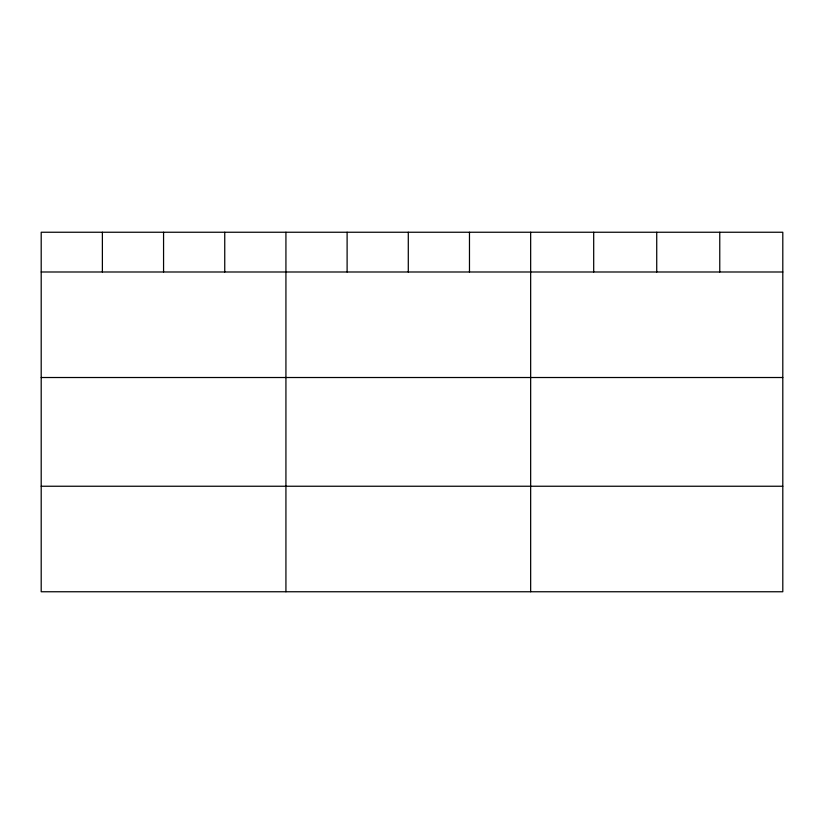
<?xml version="1.0" encoding="UTF-8"?>
<svg xmlns="http://www.w3.org/2000/svg" width="824" height="824" viewBox="0 0 824 824"><rect width="100%" height="100%" fill="white"/><g stroke="black" fill="none" stroke-linecap="round" stroke-linejoin="round"><path stroke-width="1.24" d="M782.8 271.992L782.8 591.756L41.2 591.756L41.2 232.244L782.8 232.244L782.8 271.992L41.2 271.992M41.2 377.516L782.8 377.516M41.2 486.242L782.8 486.242M719.764 232.244L719.764 271.992M656.728 232.244L656.728 271.992M593.692 232.244L593.692 271.992M530.656 232.244L530.656 591.756M469.474 232.244L469.474 271.992M408.292 232.244L408.292 271.992M347.11 232.244L347.11 271.992M285.928 232.244L285.928 591.756M224.746 232.244L224.746 271.992M163.564 232.244L163.564 271.992M102.382 232.244L102.382 271.992"/></g></svg>
